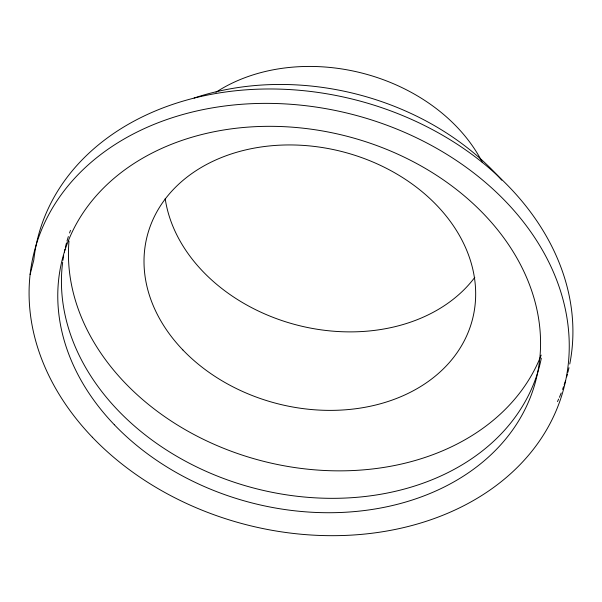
<?xml version="1.0" encoding="UTF-8"?>
<svg xmlns="http://www.w3.org/2000/svg" width="602" height="602" viewBox="0 0 602 602"><rect width="100%" height="100%" fill="white"/><g stroke="black" fill="none" stroke-linecap="round" stroke-linejoin="round"><path stroke-width="0.9" d="M30.1 274.557L33.765 260.162A273.436 211.896 14.3 0 1 335.156 95.312A273.436 211.896 14.3 0 1 569.755 364.007M567.423 374.12A273.436 211.896 14.3 0 1 566.67 376.86M565.602 380.487A273.436 211.896 14.3 0 1 564.142 384.979M563.525 386.77A273.436 211.896 14.3 0 1 562.554 389.434M561.199 392.956A273.436 211.896 14.3 0 1 559.393 397.305M558.641 399.028A273.436 211.896 14.3 0 1 557.475 401.594M568.98 367.694A273.436 211.896 14.3 0 1 567.897 372.292M541.318 358.235A244.397 189.397 14.3 0 1 271.878 492.263A244.397 189.397 14.3 0 1 62.676 262.171M62.924 260.327A244.397 189.397 14.3 0 1 63.661 255.715M64.354 252.027A244.397 189.397 14.3 0 1 64.933 249.273M65.355 247.445A244.397 189.397 14.3 0 1 66.498 242.884M67.003 241.071A244.397 189.397 14.3 0 1 68.357 236.563M69.539 232.989A244.397 189.397 14.3 0 1 70.487 230.333M474.805 277.349A167.89 130.107 14.3 0 1 297.832 325.268A167.89 130.107 14.3 0 1 165.181 198.615M215.937 92.264A167.89 130.107 14.3 0 1 482.368 162.389M541.183 355.09A244.397 189.397 14.3 0 1 266.949 462.148A244.397 189.397 14.3 0 1 68.989 241.101M194.137 98.028A244.397 189.397 14.3 0 1 501.767 180.171M182.85 349.928A167.89 130.107 14.3 0 0 465.7 337.925A167.89 130.107 14.3 0 0 280.968 145.12A167.89 130.107 14.3 0 0 182.85 349.928M114.312 424.726A244.397 189.397 14.3 0 0 526.05 407.253A244.397 189.397 14.3 0 0 257.137 126.586A244.397 189.397 14.3 0 0 114.312 424.726M92.347 437.225A273.436 211.896 14.3 0 0 553.005 417.683A273.436 211.896 14.3 0 0 252.148 103.664A273.436 211.896 14.3 0 0 92.347 437.225"/></g></svg>
